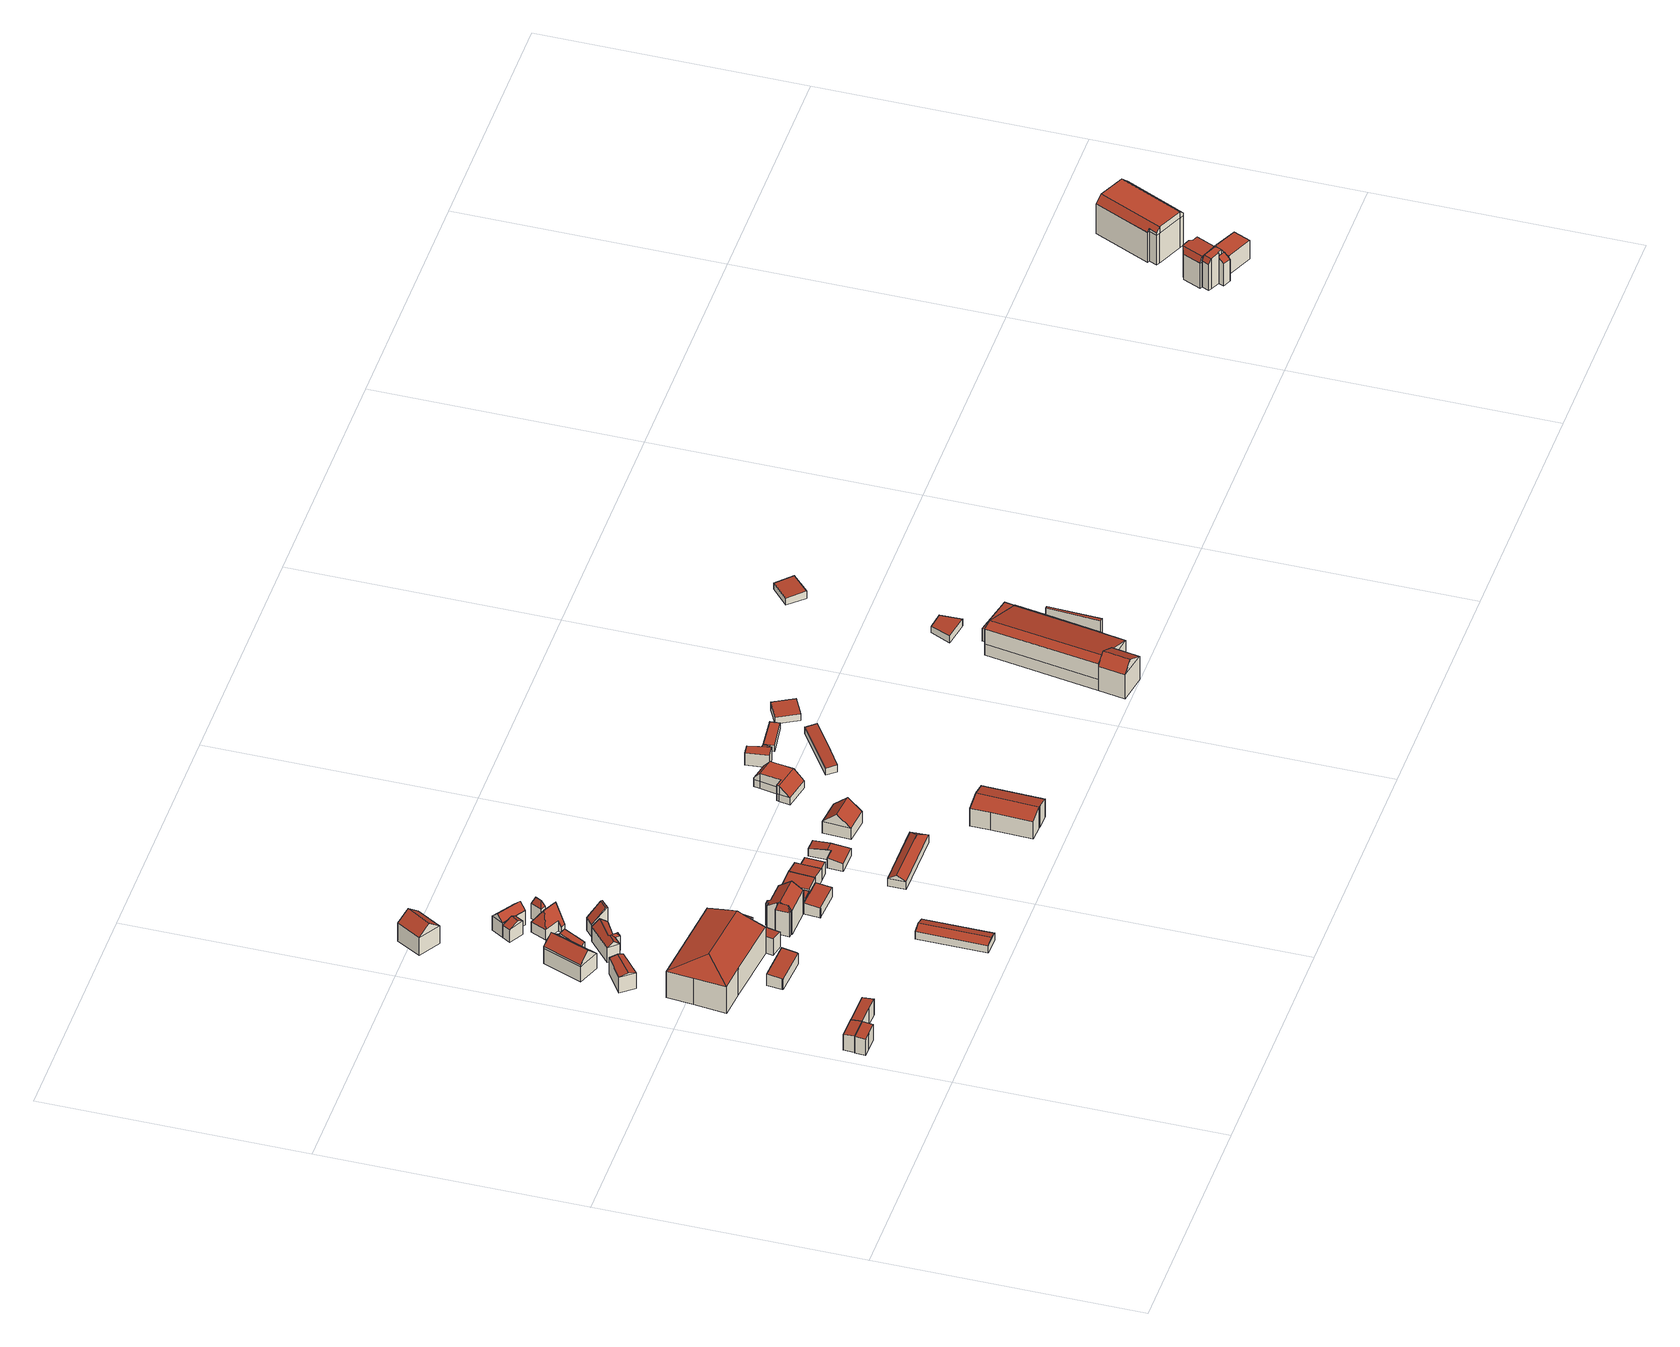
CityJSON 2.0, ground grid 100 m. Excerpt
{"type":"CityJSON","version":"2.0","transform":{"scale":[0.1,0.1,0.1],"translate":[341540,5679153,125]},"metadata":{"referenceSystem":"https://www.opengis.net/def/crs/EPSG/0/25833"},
"CityObjects":{
"building1":{"type":"Building","attributes":{"Dachtyp_tdc":"tdcPolyFlatRoof","Gemeindeschluessel":14729160,"Dachneigung":5.8,"QualitaetDacherkennung":92,"Geometrietyp2DReferenz":"3000","function":"31001_9998","roofType":"2100","measuredHeight":7.45},"geometry":[{"type":"MultiSurface","lod":"2","boundaries":[[[0,1,2,3]],[[1,4,5,2]],[[4,6,7,5]],[[6,8,9,7]],[[8,0,3,9]],[[8,6,4,1,0]],[[3,2,5,7,9]]],"semantics":{"surfaces":[{"type":"WallSurface"},{"type":"RoofSurface"},{"type":"GroundSurface"}],"values":[0,0,0,0,0,1,2]}}]},
"building2":{"type":"Building","attributes":{"Dachtyp_tdc":"tdcPolyFlatRoof","Gemeindeschluessel":14729160,"Dachneigung":6.52,"QualitaetDacherkennung":84,"Geometrietyp2DReferenz":"3000","function":"31001_9998","roofType":"2100","measuredHeight":7.47},"geometry":[{"type":"MultiSurface","lod":"2","boundaries":[[[10,11,12,13]],[[11,14,15,12]],[[14,16,17,15]],[[16,10,13,17]],[[16,14,11,10]],[[13,12,15,17]]],"semantics":{"surfaces":[{"type":"WallSurface"},{"type":"RoofSurface"},{"type":"GroundSurface"}],"values":[0,0,0,0,1,2]}}]},
"building3":{"type":"Building","attributes":{"Dachtyp_tdc":"tdcPolyFlatRoof","Gemeindeschluessel":14729160,"Dachneigung":5.41,"QualitaetDacherkennung":60,"Geometrietyp2DReferenz":"3000","function":"31001_9998","roofType":"2100","measuredHeight":7.35},"geometry":[{"type":"MultiSurface","lod":"2","boundaries":[[[18,4,12,19]],[[4,20,13,12]],[[20,21,22,13]],[[21,23,24,22]],[[23,18,19,24]],[[23,21,20,4,18]],[[19,12,13,22,24]]],"semantics":{"surfaces":[{"type":"WallSurface"},{"type":"RoofSurface"},{"type":"GroundSurface"}],"values":[0,0,0,0,0,1,2]}}]},
"building4":{"type":"Building","attributes":{"Dachtyp_tdc":"tdcGableRoof","Gemeindeschluessel":14729160,"Dachneigung":12.49,"QualitaetDacherkennung":81,"Geometrietyp2DReferenz":"3000","function":"31001_9998","roofType":"3100","measuredHeight":7.75},"geometry":[{"type":"MultiSurface","lod":"2","boundaries":[[[25,26,27,28]],[[26,29,30,27]],[[29,31,32,30]],[[31,25,28,32]],[[29,26,33]],[[25,31,34]],[[26,25,34,33]],[[31,29,33,34]],[[28,27,30,32]]],"semantics":{"surfaces":[{"type":"WallSurface"},{"type":"RoofSurface"},{"type":"GroundSurface"}],"values":[0,0,0,0,0,0,1,1,2]}}]},
"building5":{"type":"Building","attributes":{"Gemeindeschluessel":14729160,"Geometrietyp2DReferenz":"3000","function":"31001_9998","roofType":"9999"},"children":["building5-1","building5-2","building5-3"]},
"building5-1":{"type":"BuildingPart","attributes":{"Dachtyp_tdc":"tdcGableRoof","Dachneigung":31.56,"QualitaetDacherkennung":60,"Geometrietyp2DReferenz":"3000","roofType":"3100","measuredHeight":8.78},"parents":["building5"],"geometry":[{"type":"MultiSurface","lod":"2","boundaries":[[[35,36,37,38]],[[36,39,40,37]],[[39,41,42,40]],[[41,43,44,42]],[[45,46,47,48,49]],[[46,35,38,47]],[[50,51,52,43,41,39,36,35]],[[35,46,45,50]],[[38,37,40,42,44,53,54,48,47]],[[51,55,52]],[[53,44,43,52,55]],[[54,53,55,56]],[[56,55,51,50]],[[54,56,49,48]],[[45,49,56,50]]],"semantics":{"surfaces":[{"type":"WallSurface"},{"type":"RoofSurface"},{"type":"GroundSurface"},{"type":"ClosureSurface"}],"values":[0,0,0,0,0,0,1,1,2,0,3,3,3,3,3]}}]},
"building5-2":{"type":"BuildingPart","attributes":{"Dachtyp_tdc":"tdcPolyFlatRoof","Dachneigung":9.54,"QualitaetDacherkennung":32,"Geometrietyp2DReferenz":"3000","roofType":"2100","measuredHeight":7.66},"parents":["building5"],"geometry":[{"type":"MultiSurface","lod":"2","boundaries":[[[57,58,59,60]],[[58,61,62,59]],[[63,57,60,44,43]],[[63,64,65,61,58,57]],[[60,59,62,53,44]],[[55,65,64,52]],[[53,62,61,65,55]],[[43,52,64,63]],[[44,53,55,52,43]]],"semantics":{"surfaces":[{"type":"WallSurface"},{"type":"RoofSurface"},{"type":"GroundSurface"},{"type":"ClosureSurface"}],"values":[0,0,0,1,2,0,3,0,3]}}]},
"building5-3":{"type":"BuildingPart","attributes":{"Dachtyp_tdc":"tdcGableRoof","Dachneigung":42.43,"QualitaetDacherkennung":48,"Geometrietyp2DReferenz":"3000","roofType":"3100","measuredHeight":11.22},"parents":["building5"],"geometry":[{"type":"MultiSurface","lod":"2","boundaries":[[[66,49,48,67]],[[68,69,70,62,61]],[[69,71,72,70]],[[71,66,67,72]],[[73,74,75,76,77]],[[69,68,55,51,75,74]],[[55,68,65]],[[66,77,76,49]],[[71,73,77,66]],[[76,45,49]],[[69,74,73,71]],[[67,48,54,53,62,70,72]],[[53,54,56,55]],[[54,48,49,56]],[[61,65,68]],[[62,53,55,65,61]],[[45,76,75,51,50]],[[56,50,51,55]],[[49,45,50,56]]],"semantics":{"surfaces":[{"type":"WallSurface"},{"type":"RoofSurface"},{"type":"GroundSurface"},{"type":"ClosureSurface"}],"values":[0,0,0,0,1,1,0,0,0,0,0,2,3,3,0,3,0,3,3]}}]},
"building6":{"type":"Building","attributes":{"Dachtyp_tdc":"tdcPolyFlatRoof","Gemeindeschluessel":14729160,"Dachneigung":4.69,"QualitaetDacherkennung":90,"Geometrietyp2DReferenz":"3000","function":"31001_9998","roofType":"2100","measuredHeight":5.16},"geometry":[{"type":"MultiSurface","lod":"2","boundaries":[[[78,79,80,81]],[[79,82,83,80]],[[82,84,85,83]],[[84,86,87,85]],[[86,88,89,87]],[[88,78,81,89]],[[88,86,84,82,79,78]],[[81,80,83,85,87,89]]],"semantics":{"surfaces":[{"type":"WallSurface"},{"type":"RoofSurface"},{"type":"GroundSurface"}],"values":[0,0,0,0,0,0,1,2]}}]},
"building7":{"type":"Building","attributes":{"Dachtyp_tdc":"tdcFreeFormRoof","Gemeindeschluessel":14729160,"Dachneigung":14.84,"QualitaetDacherkennung":24,"Geometrietyp2DReferenz":"3000","function":"31001_9998","roofType":"5000","measuredHeight":14.65},"geometry":[{"type":"MultiSurface","lod":"2","boundaries":[[[90,91,92,93]],[[91,94,95,92]],[[94,96,97,95]],[[96,98,99,97]],[[98,100,101,99]],[[100,102,103,101]],[[102,104,105,103]],[[104,90,93,105]],[[106,107,98,96,108]],[[90,104,109,106,108,94,91]],[[109,102,100,107,106]],[[96,94,108]],[[100,98,107]],[[104,102,109]],[[93,92,95,97,99,101,103,105]]],"semantics":{"surfaces":[{"type":"WallSurface"},{"type":"RoofSurface"},{"type":"GroundSurface"}],"values":[0,0,0,0,0,0,0,0,1,1,1,0,0,0,2]}}]},
"building8":{"type":"Building","attributes":{"Dachtyp_tdc":"tdcFreeFormRoof","Gemeindeschluessel":14729160,"Dachneigung":39.98,"QualitaetDacherkennung":13,"Geometrietyp2DReferenz":"3000","function":"31001_9998","roofType":"5000","measuredHeight":8.99},"geometry":[{"type":"MultiSurface","lod":"2","boundaries":[[[110,111,112,113]],[[111,114,115,112]],[[114,116,117,115]],[[116,118,119,117]],[[118,120,121,119]],[[120,122,123,121]],[[122,124,125,123]],[[124,110,113,125]],[[126,124,122]],[[127,128,129,126,122,120]],[[127,120,118]],[[130,128,127,118,116]],[[131,130,116,114]],[[131,114,111]],[[129,128,130,131,111,110]],[[126,129,110,124]],[[113,112,115,117,119,121,123,125]]],"semantics":{"surfaces":[{"type":"WallSurface"},{"type":"RoofSurface"},{"type":"GroundSurface"}],"values":[0,0,0,0,0,0,0,0,0,1,0,1,1,1,1,1,2]}}]},
"building9":{"type":"Building","attributes":{"Dachtyp_tdc":"tdcGableRoof","Gemeindeschluessel":14729160,"Dachneigung":38.61,"QualitaetDacherkennung":69,"Geometrietyp2DReferenz":"3000","function":"31001_9998","roofType":"3100","measuredHeight":11.77},"geometry":[{"type":"MultiSurface","lod":"2","boundaries":[[[132,133,134,135]],[[133,136,137,134]],[[136,138,139,137]],[[138,132,135,139]],[[136,133,140]],[[132,138,141]],[[133,132,141,140]],[[138,136,140,141]],[[135,134,137,139]]],"semantics":{"surfaces":[{"type":"WallSurface"},{"type":"RoofSurface"},{"type":"GroundSurface"}],"values":[0,0,0,0,0,0,1,1,2]}}]},
"building10":{"type":"Building","attributes":{"Dachtyp_tdc":"tdcGableRoof","Gemeindeschluessel":14729160,"Dachneigung":47.24,"QualitaetDacherkennung":16,"Geometrietyp2DReferenz":"3000","function":"31001_9998","roofType":"3100","measuredHeight":11.24},"geometry":[{"type":"MultiSurface","lod":"2","boundaries":[[[142,143,144,145]],[[143,146,147,144]],[[146,148,149,147]],[[148,142,145,149]],[[146,143,150]],[[142,148,151]],[[143,142,151,150]],[[148,146,150,151]],[[145,144,147,149]]],"semantics":{"surfaces":[{"type":"WallSurface"},{"type":"RoofSurface"},{"type":"GroundSurface"}],"values":[0,0,0,0,0,0,1,1,2]}}]},
"building11":{"type":"Building","attributes":{"Dachtyp_tdc":"tdcFreeFormRoof","Gemeindeschluessel":14729160,"Dachneigung":57.11,"QualitaetDacherkennung":7,"Geometrietyp2DReferenz":"3000","function":"31001_9998","roofType":"5000","measuredHeight":9.64},"geometry":[{"type":"MultiSurface","lod":"2","boundaries":[[[152,153,154,155]],[[153,156,157,154]],[[156,158,159,157]],[[158,160,161,159]],[[160,162,163,161]],[[162,164,165,163]],[[164,166,167,165]],[[166,168,169,167]],[[168,152,155,169]],[[164,162,160,158,156,170]],[[156,153,170]],[[153,152,168,166,164,170]],[[155,154,157,159,161,163,165,167,169]]],"semantics":{"surfaces":[{"type":"WallSurface"},{"type":"RoofSurface"},{"type":"GroundSurface"}],"values":[0,0,0,0,0,0,0,0,0,1,1,1,2]}}]},
"building12":{"type":"Building","attributes":{"Gemeindeschluessel":14729160,"Geometrietyp2DReferenz":"3000","function":"31001_9998","roofType":"9999"},"children":["building12-1","building12-2"]},
"building12-1":{"type":"BuildingPart","attributes":{"Dachtyp_tdc":"tdcGableRoof","Dachneigung":25.97,"QualitaetDacherkennung":34,"Geometrietyp2DReferenz":"3000","roofType":"3100","measuredHeight":7.34},"parents":["building12"],"geometry":[{"type":"MultiSurface","lod":"2","boundaries":[[[171,172,173,174]],[[175,176,177,178]],[[176,171,174,177]],[[171,176,179]],[[172,171,179,180,181,182]],[[176,175,183,184,180,179]],[[174,173,178,177]],[[178,173,172,175]],[[180,184,181]],[[182,183,175,172]],[[181,184,183,182]]],"semantics":{"surfaces":[{"type":"WallSurface"},{"type":"RoofSurface"},{"type":"GroundSurface"},{"type":"ClosureSurface"}],"values":[0,0,0,0,1,1,2,3,0,3,3]}}]},
"building12-2":{"type":"BuildingPart","attributes":{"Dachtyp_tdc":"tdcGableRoof","Dachneigung":42.82,"QualitaetDacherkennung":56,"Geometrietyp2DReferenz":"3000","roofType":"3100","measuredHeight":8.79},"parents":["building12"],"geometry":[{"type":"MultiSurface","lod":"2","boundaries":[[[185,186,187,188]],[[186,189,175,178,187]],[[190,191,192,173,172]],[[191,185,188,192]],[[191,193,194,185]],[[195,196,194,193,197,181,184]],[[190,197,193,191]],[[186,196,195,189]],[[185,194,196,186]],[[188,187,178,173,192]],[[172,182,190]],[[183,175,189]],[[172,173,178,175]],[[172,175,183,182]],[[190,182,181,197]],[[183,189,195,184]],[[182,183,184,181]]],"semantics":{"surfaces":[{"type":"WallSurface"},{"type":"RoofSurface"},{"type":"GroundSurface"},{"type":"ClosureSurface"}],"values":[0,0,0,0,1,1,0,0,0,2,0,0,3,3,0,0,3]}}]},
"building13":{"type":"Building","attributes":{"Gemeindeschluessel":14729160,"Geometrietyp2DReferenz":"3000","function":"31001_9998","roofType":"9999"},"children":["building13-1","building13-2"]},
"building13-1":{"type":"BuildingPart","attributes":{"Dachtyp_tdc":"tdcPolyFlatRoof","Dachneigung":4.77,"QualitaetDacherkennung":84,"Geometrietyp2DReferenz":"3000","roofType":"2100","measuredHeight":8.61},"parents":["building13"],"geometry":[{"type":"MultiSurface","lod":"2","boundaries":[[[198,199,200,201,202]],[[199,203,204,200]],[[203,205,206,204]],[[205,207,208,206]],[[207,209,208]],[[205,203,199,198,207]],[[201,200,204,206,208]],[[202,209,207,198]],[[202,201,208,209]]],"semantics":{"surfaces":[{"type":"WallSurface"},{"type":"RoofSurface"},{"type":"GroundSurface"},{"type":"ClosureSurface"}],"values":[0,0,0,0,0,1,2,0,3]}}]},
"building13-2":{"type":"BuildingPart","attributes":{"Dachtyp_tdc":"tdcPolyFlatRoof","Dachneigung":8.15,"QualitaetDacherkennung":85,"Geometrietyp2DReferenz":"3000","roofType":"2100","measuredHeight":7.58},"parents":["building13"],"geometry":[{"type":"MultiSurface","lod":"2","boundaries":[[[210,211,212,213]],[[211,202,201,212]],[[209,214,215,208]],[[214,210,213,215]],[[214,209,202,211,210]],[[213,212,201,208,215]],[[209,208,201,202]]],"semantics":{"surfaces":[{"type":"WallSurface"},{"type":"RoofSurface"},{"type":"GroundSurface"},{"type":"ClosureSurface"}],"values":[0,0,0,0,1,2,3]}}]},
"building14":{"type":"Building","attributes":{"Dachtyp_tdc":"tdcGableRoof","Gemeindeschluessel":14729160,"Dachneigung":18.42,"QualitaetDacherkennung":80,"Geometrietyp2DReferenz":"3000","function":"31001_2000","roofType":"3100","measuredHeight":4.42},"geometry":[{"type":"MultiSurface","lod":"2","boundaries":[[[216,217,218,219]],[[217,220,221,218]],[[220,222,223,221]],[[222,216,219,223]],[[220,217,224]],[[216,222,225]],[[217,216,225,224]],[[222,220,224,225]],[[219,218,221,223]]],"semantics":{"surfaces":[{"type":"WallSurface"},{"type":"RoofSurface"},{"type":"GroundSurface"}],"values":[0,0,0,0,0,0,1,1,2]}}]},
"building15":{"type":"Building","attributes":{"Dachtyp_tdc":"tdcFreeFormRoof","Gemeindeschluessel":14729160,"Dachneigung":68.74,"QualitaetDacherkennung":8,"Geometrietyp2DReferenz":"3000","function":"31001_9998","roofType":"5000","measuredHeight":9.38},"geometry":[{"type":"MultiSurface","lod":"2","boundaries":[[[226,227,228,229]],[[227,230,231,228]],[[230,232,233,231]],[[232,226,229,233]],[[234,235,232,230]],[[234,230,227]],[[235,234,227,226]],[[235,226,232]],[[229,228,231,233]]],"semantics":{"surfaces":[{"type":"WallSurface"},{"type":"RoofSurface"},{"type":"GroundSurface"}],"values":[0,0,0,0,1,1,1,1,2]}}]},
"building16":{"type":"Building","attributes":{"Gemeindeschluessel":14729160,"Geometrietyp2DReferenz":"3000","function":"31001_9998","roofType":"9999"},"children":["building16-1","building16-2"]},
"building16-1":{"type":"BuildingPart","attributes":{"Dachtyp_tdc":"tdcGableRoof","Dachneigung":34.63,"QualitaetDacherkennung":85,"Geometrietyp2DReferenz":"3000","roofType":"3100","measuredHeight":13.45},"parents":["building16"],"geometry":[{"type":"MultiSurface","lod":"2","boundaries":[[[236,237,238,239]],[[237,240,241,238]],[[240,242,243,241]],[[242,244,245,243]],[[244,246,247,245]],[[246,248,249,247]],[[248,250,251,249]],[[250,252,253,251]],[[252,254,255,253]],[[254,256,257,255]],[[256,258,257]],[[259,260,261]],[[259,236,239,260]],[[262,256,254,252,250,248]],[[248,246,244,242,240,237,236,259,262]],[[239,238,241,243,245,247,249,251,253,255,257,263,260]],[[264,258,256,262]],[[263,257,258,264]],[[259,261,264,262]],[[263,264,261,260]]],"semantics":{"surfaces":[{"type":"WallSurface"},{"type":"RoofSurface"},{"type":"GroundSurface"},{"type":"ClosureSurface"}],"values":[0,0,0,0,0,0,0,0,0,0,0,0,0,1,1,2,0,3,0,3]}}]},
"building16-2":{"type":"BuildingPart","attributes":{"Dachtyp_tdc":"tdcFreeFormRoof","Dachneigung":74.47,"QualitaetDacherkennung":18,"Geometrietyp2DReferenz":"3000","roofType":"5000","measuredHeight":13.4},"parents":["building16"],"geometry":[{"type":"MultiSurface","lod":"2","boundaries":[[[258,265,266,257]],[[265,267,268,266]],[[267,261,260,268]],[[269,261,267]],[[270,269,267,265]],[[270,265,258]],[[269,270,258,264,261]],[[257,266,268,260,263]],[[257,263,264,258]],[[263,260,261,264]]],"semantics":{"surfaces":[{"type":"WallSurface"},{"type":"RoofSurface"},{"type":"GroundSurface"},{"type":"ClosureSurface"}],"values":[0,0,0,1,1,1,1,2,3,3]}}]},
"building17":{"type":"Building","attributes":{"Dachtyp_tdc":"tdcPolyFlatRoof","Gemeindeschluessel":14729160,"Dachneigung":6.54,"QualitaetDacherkennung":57,"Geometrietyp2DReferenz":"3000","function":"31001_9998","roofType":"2100","measuredHeight":4.93},"geometry":[{"type":"MultiSurface","lod":"2","boundaries":[[[271,272,273,274]],[[272,275,276,273]],[[275,277,278,276]],[[277,279,280,278]],[[279,281,282,280]],[[281,283,284,282]],[[283,285,286,284]],[[285,287,288,286]],[[287,271,274,288]],[[287,285,283,281,279,277,275,272,271]],[[274,273,276,278,280,282,284,286,288]]],"semantics":{"surfaces":[{"type":"WallSurface"},{"type":"RoofSurface"},{"type":"GroundSurface"}],"values":[0,0,0,0,0,0,0,0,0,1,2]}}]},
"building18":{"type":"Building","attributes":{"Dachtyp_tdc":"tdcPolyFlatRoof","Gemeindeschluessel":14729160,"Dachneigung":10.27,"QualitaetDacherkennung":77,"Geometrietyp2DReferenz":"3000","function":"31001_9998","roofType":"2100","measuredHeight":5.48},"geometry":[{"type":"MultiSurface","lod":"2","boundaries":[[[289,290,291,292]],[[290,293,294,291]],[[293,295,296,294]],[[295,289,292,296]],[[295,293,290,289]],[[292,291,294,296]]],"semantics":{"surfaces":[{"type":"WallSurface"},{"type":"RoofSurface"},{"type":"GroundSurface"}],"values":[0,0,0,0,1,2]}}]},
"building19":{"type":"Building","attributes":{"Dachtyp_tdc":"tdcPolyFlatRoof","Gemeindeschluessel":14729160,"Dachneigung":6.3,"QualitaetDacherkennung":70,"Geometrietyp2DReferenz":"3000","function":"31001_9998","roofType":"2100","measuredHeight":6.59},"geometry":[{"type":"MultiSurface","lod":"2","boundaries":[[[297,298,299,300]],[[298,301,302,299]],[[301,303,304,302]],[[303,305,306,304]],[[305,297,300,306]],[[305,303,301,298,297]],[[300,299,302,304,306]]],"semantics":{"surfaces":[{"type":"WallSurface"},{"type":"RoofSurface"},{"type":"GroundSurface"}],"values":[0,0,0,0,0,1,2]}}]},
"building20":{"type":"Building","attributes":{"Dachtyp_tdc":"tdcPolyFlatRoof","Gemeindeschluessel":14729160,"Dachneigung":7.93,"QualitaetDacherkennung":94,"Geometrietyp2DReferenz":"3000","function":"31001_9998","roofType":"2100","measuredHeight":6.35},"geometry":[{"type":"MultiSurface","lod":"2","boundaries":[[[307,308,309,310]],[[308,311,312,309]],[[311,313,314,312]],[[313,315,316,314]],[[315,317,318,316]],[[317,307,310,318]],[[317,315,313,311,308,307]],[[310,309,312,314,316,318]]],"semantics":{"surfaces":[{"type":"WallSurface"},{"type":"RoofSurface"},{"type":"GroundSurface"}],"values":[0,0,0,0,0,0,1,2]}}]},
"building21":{"type":"Building","attributes":{"Dachtyp_tdc":"tdcPolyFlatRoof","Gemeindeschluessel":14729160,"Dachneigung":0,"QualitaetDacherkennung":87,"Geometrietyp2DReferenz":"3000","function":"31001_9998","roofType":"1000","measuredHeight":5.39},"geometry":[{"type":"MultiSurface","lod":"2","boundaries":[[[319,320,316,321]],[[320,313,314,316]],[[313,322,323,314]],[[322,319,321,323]],[[322,313,320,319]],[[321,316,314,323]]],"semantics":{"surfaces":[{"type":"WallSurface"},{"type":"RoofSurface"},{"type":"GroundSurface"}],"values":[0,0,0,0,1,2]}}]},
"building22":{"type":"Building","attributes":{"Dachtyp_tdc":"tdcFreeFormRoof","Gemeindeschluessel":14729160,"Dachneigung":32.45,"QualitaetDacherkennung":38,"Geometrietyp2DReferenz":"3000","function":"31001_2000","roofType":"5000","measuredHeight":5.57},"geometry":[{"type":"MultiSurface","lod":"2","boundaries":[[[324,325,326,327]],[[325,328,329,326]],[[328,330,331,329]],[[330,324,327,331]],[[332,330,328]],[[333,332,328,325]],[[333,325,324]],[[332,333,324,330]],[[327,326,329,331]]],"semantics":{"surfaces":[{"type":"WallSurface"},{"type":"RoofSurface"},{"type":"GroundSurface"}],"values":[0,0,0,0,0,1,1,1,2]}}]},
"building23":{"type":"Building","attributes":{"Dachtyp_tdc":"tdcFreeFormRoof","Gemeindeschluessel":14729160,"Dachneigung":11.56,"QualitaetDacherkennung":34,"Geometrietyp2DReferenz":"3000","function":"31001_9998","roofType":"5000","measuredHeight":4.74},"geometry":[{"type":"MultiSurface","lod":"2","boundaries":[[[334,335,336,337]],[[335,338,339,336]],[[338,340,341,339]],[[340,342,343,341]],[[342,344,345,343]],[[344,334,337,345]],[[334,344,346]],[[346,344,342,347]],[[334,346,347,340,338,335]],[[342,340,347]],[[337,336,339,341,343,345]]],"semantics":{"surfaces":[{"type":"WallSurface"},{"type":"RoofSurface"},{"type":"GroundSurface"}],"values":[0,0,0,0,0,0,1,1,1,0,2]}}]},
"building24":{"type":"Building","attributes":{"Dachtyp_tdc":"tdcGableRoof","Gemeindeschluessel":14729160,"Dachneigung":41.83,"QualitaetDacherkennung":91,"Geometrietyp2DReferenz":"3000","function":"31001_9998","roofType":"3100","measuredHeight":9.84},"geometry":[{"type":"MultiSurface","lod":"2","boundaries":[[[348,349,350,351]],[[349,352,353,350]],[[352,354,355,353]],[[354,348,351,355]],[[352,349,356]],[[348,354,357]],[[349,348,357,356]],[[354,352,356,357]],[[351,350,353,355]]],"semantics":{"surfaces":[{"type":"WallSurface"},{"type":"RoofSurface"},{"type":"GroundSurface"}],"values":[0,0,0,0,0,0,1,1,2]}}]},
"building25":{"type":"Building","attributes":{"Dachtyp_tdc":"tdcGableRoof","Gemeindeschluessel":14729160,"Dachneigung":14.27,"QualitaetDacherkennung":96,"Geometrietyp2DReferenz":"3000","function":"31001_2000","roofType":"3100","measuredHeight":9.51},"geometry":[{"type":"MultiSurface","lod":"2","boundaries":[[[358,359,360,361]],[[359,362,363,360]],[[362,364,365,363]],[[364,366,367,365]],[[366,368,369,367]],[[368,370,371,369]],[[370,372,373,371]],[[372,358,361,373]],[[368,366,364,362,359]],[[359,358,372,370,368]],[[361,360,363,365,367,369,371,373]]],"semantics":{"surfaces":[{"type":"WallSurface"},{"type":"RoofSurface"},{"type":"GroundSurface"}],"values":[0,0,0,0,0,0,0,0,1,1,2]}}]},
"building26":{"type":"Building","attributes":{"Dachtyp_tdc":"tdcFreeFormRoof","Gemeindeschluessel":14729160,"Dachneigung":1.24,"QualitaetDacherkennung":53,"Geometrietyp2DReferenz":"3000","function":"31001_9998","roofType":"5000","measuredHeight":6.98},"geometry":[{"type":"MultiSurface","lod":"2","boundaries":[[[374,375,376,377]],[[375,378,379,376]],[[378,380,381,379]],[[380,382,383,381]],[[382,384,385,383]],[[384,386,387,385]],[[386,388,389,387]],[[388,390,391,389]],[[390,374,377,391]],[[392,393,386,384]],[[394,395,396,397]],[[398,394,397,399,400,393,392]],[[388,393,400,390]],[[390,400,399,374]],[[374,399,397,375]],[[382,398,392,384]],[[380,395,394,398,382]],[[378,396,395,380]],[[375,397,396,378]],[[386,393,388]],[[377,376,379,381,383,385,387,389,391]]],"semantics":{"surfaces":[{"type":"WallSurface"},{"type":"RoofSurface"},{"type":"GroundSurface"}],"values":[0,0,0,0,0,0,0,0,0,1,1,1,0,0,0,0,0,0,0,0,2]}}]},
"building27":{"type":"Building","attributes":{"Gemeindeschluessel":14729160,"Geometrietyp2DReferenz":"3000","function":"31001_9998","roofType":"9999"},"children":["building27-1","building27-2"]},
"building27-1":{"type":"BuildingPart","attributes":{"Dachtyp_tdc":"tdcPolyFlatRoof","Dachneigung":4.87,"QualitaetDacherkennung":66,"Geometrietyp2DReferenz":"3000","roofType":"2100","measuredHeight":3.19},"parents":["building27"],"geometry":[{"type":"MultiSurface","lod":"2","boundaries":[[[401,402,403,404]],[[402,405,406,403]],[[405,407,408,406]],[[407,409,410,408]],[[409,411,412,410]],[[411,409,407,405,402,401]],[[404,403,406,408,410,412]],[[404,412,411,401]]],"semantics":{"surfaces":[{"type":"WallSurface"},{"type":"RoofSurface"},{"type":"GroundSurface"},{"type":"ClosureSurface"}],"values":[0,0,0,0,0,1,2,3]}}]},
"building27-2":{"type":"BuildingPart","attributes":{"Dachtyp_tdc":"tdcPolyFlatRoof","Dachneigung":4.15,"QualitaetDacherkennung":78,"Geometrietyp2DReferenz":"3000","roofType":"2100","measuredHeight":5.7},"parents":["building27"],"geometry":[{"type":"MultiSurface","lod":"2","boundaries":[[[413,414,401,404,415]],[[416,417,418,412,411]],[[417,413,415,418]],[[417,416,414,413]],[[415,404,412,418]],[[411,401,414,416]],[[411,412,404,401]]],"semantics":{"surfaces":[{"type":"WallSurface"},{"type":"RoofSurface"},{"type":"GroundSurface"},{"type":"ClosureSurface"}],"values":[0,0,0,1,2,0,3]}}]},
"building28":{"type":"Building","attributes":{"Dachtyp_tdc":"tdcPolyFlatRoof","Gemeindeschluessel":14729160,"Dachneigung":5.35,"QualitaetDacherkennung":85,"Geometrietyp2DReferenz":"3000","function":"31001_9998","roofType":"2100","measuredHeight":3.22},"geometry":[{"type":"MultiSurface","lod":"2","boundaries":[[[419,420,421,422]],[[420,423,424,421]],[[423,425,426,424]],[[425,427,428,426]],[[427,419,422,428]],[[427,425,423,420,419]],[[422,421,424,426,428]]],"semantics":{"surfaces":[{"type":"WallSurface"},{"type":"RoofSurface"},{"type":"GroundSurface"}],"values":[0,0,0,0,0,1,2]}}]},
"building29":{"type":"Building","attributes":{"Dachtyp_tdc":"tdcPolyFlatRoof","Gemeindeschluessel":14729160,"Dachneigung":0,"QualitaetDacherkennung":67,"Geometrietyp2DReferenz":"3000","function":"31001_9998","roofType":"1000","measuredHeight":2.66},"geometry":[{"type":"MultiSurface","lod":"2","boundaries":[[[429,430,431,432]],[[430,433,434,431]],[[433,435,436,434]],[[435,437,438,436]],[[437,429,432,438]],[[437,435,433,430,429]],[[432,431,434,436,438]]],"semantics":{"surfaces":[{"type":"WallSurface"},{"type":"RoofSurface"},{"type":"GroundSurface"}],"values":[0,0,0,0,0,1,2]}}]},
"building30":{"type":"Building","attributes":{"Dachtyp_tdc":"tdcPolyFlatRoof","Gemeindeschluessel":14729160,"Dachneigung":3.54,"QualitaetDacherkennung":64,"Geometrietyp2DReferenz":"3000","function":"31001_9998","roofType":"2100","measuredHeight":3.66},"geometry":[{"type":"MultiSurface","lod":"2","boundaries":[[[439,440,441,442]],[[440,443,444,441]],[[443,445,446,444]],[[445,439,442,446]],[[445,443,440,439]],[[442,441,444,446]]],"semantics":{"surfaces":[{"type":"WallSurface"},{"type":"RoofSurface"},{"type":"GroundSurface"}],"values":[0,0,0,0,1,2]}}]},
"building31":{"type":"Building","attributes":{"Gemeindeschluessel":14729160,"Geometrietyp2DReferenz":"3000","function":"31001_2000","roofType":"9999"},"children":["building31-1","building31-2","building31-3","building31-4","building31-5"]},
"building31-1":{"type":"BuildingPart","attributes":{"Dachtyp_tdc":"tdcPolyFlatRoof","Dachneigung":4.36,"QualitaetDacherkennung":48,"Geometrietyp2DReferenz":"3000","roofType":"2100","measuredHeight":5.53},"parents":["building31"],"geometry":[{"type":"MultiSurface","lod":"2","boundaries":[[[447,448,449,450,451]],[[448,452,453,449]],[[452,454,455,453]],[[452,448,447,456,457,454]],[[455,458,450,449,453]],[[450,458,457,456,451]],[[451,456,447]],[[458,455,454,457]]],"semantics":{"surfaces":[{"type":"WallSurface"},{"type":"RoofSurface"},{"type":"GroundSurface"},{"type":"ClosureSurface"}],"values":[0,0,0,1,2,3,3,3]}}]},
"building31-2":{"type":"BuildingPart","attributes":{"Dachtyp_tdc":"tdcGableRoof","Dachneigung":21.98,"QualitaetDacherkennung":11,"Geometrietyp2DReferenz":"3000","roofType":"3100","measuredHeight":12.51},"parents":["building31"],"geometry":[{"type":"MultiSurface","lod":"2","boundaries":[[[459,451,450,460]],[[461,462,463,464,465]],[[462,466,467,463]],[[468,459,460,469]],[[470,471,472,473,474]],[[461,475,476,473,472,477,478,462]],[[462,478,466]],[[459,474,473,476,447,451]],[[468,479,470,474,459]],[[460,450,458,464,463,467,469]],[[457,456,475,480]],[[458,450,451,456,457]],[[461,465,480,475]],[[465,464,458,457,480]],[[469,467,466,468]],[[471,470,479]],[[466,478,477,479,468]],[[477,472,471,479]],[[447,476,475,456]],[[451,447,456]]],"semantics":{"surfaces":[{"type":"WallSurface"},{"type":"RoofSurface"},{"type":"GroundSurface"},{"type":"ClosureSurface"}],"values":[0,0,0,0,1,1,0,0,0,2,0,3,0,3,3,0,3,3,0,3]}}]},
"building31-3":{"type":"BuildingPart","attributes":{"Dachtyp_tdc":"tdcPolyFlatRoof","Dachneigung":0,"QualitaetDacherkennung":50,"Geometrietyp2DReferenz":"3000","roofType":"1000","measuredHeight":4.35},"parents":["building31"],"geometry":[{"type":"MultiSurface","lod":"2","boundaries":[[[481,482,483,455,454]],[[484,465,464,485]],[[480,465,484,482,481]],[[455,483,485,464,458]],[[485,483,482,484]],[[458,464,465,480,457]],[[454,457,480,481]],[[458,457,454,455]]],"semantics":{"surfaces":[{"type":"WallSurface"},{"type":"RoofSurface"},{"type":"GroundSurface"},{"type":"ClosureSurface"}],"values":[0,0,1,2,3,3,0,3]}}]},
"building31-4":{"type":"BuildingPart","attributes":{"Dachtyp_tdc":"tdcPolyFlatRoof","Dachneigung":5.63,"QualitaetDacherkennung":63,"Geometrietyp2DReferenz":"3000","roofType":"2100","measuredHeight":9.3},"parents":["building31"],"geometry":[{"type":"MultiSurface","lod":"2","boundaries":[[[486,487,488,489]],[[487,490,484,485,488]],[[491,486,489,483,482]],[[491,490,487,486]],[[489,488,485,483]],[[491,482,484,490]],[[482,483,485,484]]],"semantics":{"surfaces":[{"type":"WallSurface"},{"type":"RoofSurface"},{"type":"GroundSurface"},{"type":"ClosureSurface"}],"values":[0,0,0,1,2,0,3]}}]},
"building31-5":{"type":"BuildingPart","attributes":{"Dachtyp_tdc":"tdcGableRoof","Dachneigung":29.6,"QualitaetDacherkennung":8,"Geometrietyp2DReferenz":"3000","roofType":"3100","measuredHeight":14.57},"parents":["building31"],"geometry":[{"type":"MultiSurface","lod":"2","boundaries":[[[492,493,494,467,466,478]],[[493,495,496,494]],[[495,479,468,469,496]],[[495,493,497]],[[493,492,498,497]],[[479,495,497,498,471]],[[467,494,496,469]],[[492,478,477]],[[466,467,469,468]],[[466,468,479,477,478]],[[471,498,492,477,472]],[[477,479,471,472]]],"semantics":{"surfaces":[{"type":"WallSurface"},{"type":"RoofSurface"},{"type":"GroundSurface"},{"type":"ClosureSurface"}],"values":[0,0,0,0,1,1,2,0,3,3,0,3]}}]},
"building32":{"type":"Building","attributes":{"Dachtyp_tdc":"tdcPolyFlatRoof","Gemeindeschluessel":14729160,"Dachneigung":3.94,"QualitaetDacherkennung":93,"Geometrietyp2DReferenz":"3000","function":"31001_2000","roofType":"2100","measuredHeight":3.15},"geometry":[{"type":"MultiSurface","lod":"2","boundaries":[[[499,500,501,502]],[[500,503,504,501]],[[503,505,506,504]],[[505,499,502,506]],[[505,503,500,499]],[[502,501,504,506]]],"semantics":{"surfaces":[{"type":"WallSurface"},{"type":"RoofSurface"},{"type":"GroundSurface"}],"values":[0,0,0,0,1,2]}}]},
"building33":{"type":"Building","attributes":{"Dachtyp_tdc":"tdcPolyFlatRoof","Gemeindeschluessel":14729160,"Dachneigung":2.64,"QualitaetDacherkennung":71,"Geometrietyp2DReferenz":"3000","function":"31001_9998","roofType":"2100","measuredHeight":3.25},"geometry":[{"type":"MultiSurface","lod":"2","boundaries":[[[507,508,509,510]],[[508,511,512,509]],[[511,513,514,512]],[[513,507,510,514]],[[513,511,508,507]],[[510,509,512,514]]],"semantics":{"surfaces":[{"type":"WallSurface"},{"type":"RoofSurface"},{"type":"GroundSurface"}],"values":[0,0,0,0,1,2]}}]},
"building34":{"type":"Building","attributes":{"name":"Dorf der Jugend","Gemeindeschluessel":14729160,"Geometrietyp2DReferenz":"3000","function":"31001_2090","roofType":"9999"},"children":["building34-1","building34-2","building34-3","building34-4","building34-5"]},
"building34-1":{"type":"BuildingPart","attributes":{"Dachtyp_tdc":"tdcPolyFlatRoof","Dachneigung":0,"QualitaetDacherkennung":80,"Geometrietyp2DReferenz":"3000","roofType":"1000","measuredHeight":8.31},"parents":["building34"],"geometry":[{"type":"MultiSurface","lod":"2","boundaries":[[[515,516,517,518]],[[516,519,520,517]],[[515,518,521,522]],[[522,519,516,515]],[[518,517,520,521]],[[522,521,520,519]]],"semantics":{"surfaces":[{"type":"WallSurface"},{"type":"RoofSurface"},{"type":"GroundSurface"},{"type":"ClosureSurface"}],"values":[0,0,0,1,2,3]}}]},
"building34-2":{"type":"BuildingPart","attributes":{"Dachtyp_tdc":"tdcPolyFlatRoof","Dachneigung":35.6,"QualitaetDacherkennung":53,"Geometrietyp2DReferenz":"3000","roofType":"2100","measuredHeight":11.63},"parents":["building34"],"geometry":[{"type":"MultiSurface","lod":"2","boundaries":[[[523,524,525,526,527]],[[524,528,529,525]],[[528,530,531,529]],[[532,530,528,524,523,533,534]],[[526,525,529,531,535,536]],[[535,531,530,532]],[[527,533,523]],[[526,536,534,533,527]],[[536,535,532,534]]],"semantics":{"surfaces":[{"type":"WallSurface"},{"type":"RoofSurface"},{"type":"GroundSurface"},{"type":"ClosureSurface"}],"values":[0,0,0,1,2,3,0,3,3]}}]},
"building34-3":{"type":"BuildingPart","attributes":{"Dachtyp_tdc":"tdcPolyFlatRoof","Dachneigung":0,"QualitaetDacherkennung":49,"Geometrietyp2DReferenz":"3000","roofType":"1000","measuredHeight":8.25},"parents":["building34"],"geometry":[{"type":"MultiSurface","lod":"2","boundaries":[[[519,537,538,520]],[[539,540,541,542]],[[540,522,521,541]],[[522,540,539,543,537,519]],[[520,538,544,542,541,521]],[[544,538,537,543]],[[542,544,543,539]],[[520,521,522,519]]],"semantics":{"surfaces":[{"type":"WallSurface"},{"type":"RoofSurface"},{"type":"GroundSurface"},{"type":"ClosureSurface"}],"values":[0,0,0,1,2,3,3,3]}}]},
"building34-4":{"type":"BuildingPart","attributes":{"Dachtyp_tdc":"tdcCutGableRoof","Dachneigung":0.345,"QualitaetDacherkennung":59,"Geometrietyp2DReferenz":"3000","roofType":"9999","measuredHeight":13.55},"parents":["building34"],"geometry":[{"type":"MultiSurface","lod":"2","boundaries":[[[545,546,547,548]],[[546,549,550,547]],[[551,527,526,538,537]],[[552,545,548,531,530]],[[553,554,549,546,545]],[[555,533,527,551,556,557,558,559]],[[545,552,560,555,559,561,562,563,553]],[[548,547,550,564,565,566,567,544,538,526,536,535,531]],[[550,549,554,568]],[[564,550,568,569]],[[569,568,554,553]],[[570,561,559]],[[567,566,571,572]],[[566,565,573,571]],[[565,564,569,573]],[[571,573,563,562]],[[572,571,562,561,570]],[[573,569,553,563]],[[558,570,559]],[[567,572,557,556,543,544]],[[557,572,570,558]],[[537,543,556,551]],[[538,544,543,537]],[[534,533,555]],[[536,526,527,533,534]],[[560,532,534,555]],[[536,534,532,535]],[[530,532,560,552]],[[530,531,535,532]]],"semantics":{"surfaces":[{"type":"WallSurface"},{"type":"RoofSurface"},{"type":"GroundSurface"},{"type":"ClosureSurface"}],"values":[0,0,0,0,1,1,1,2,0,3,3,0,3,3,3,3,3,3,0,3,3,0,3,0,3,0,3,0,3]}}]},
"building34-5":{"type":"BuildingPart","attributes":{"Dachtyp_tdc":"tdcFreeFormRoof","Dachneigung":3.99,"QualitaetDacherkennung":47,"Geometrietyp2DReferenz":"3000","roofType":"5000","measuredHeight":13.95},"parents":["building34"],"geometry":[{"type":"MultiSurface","lod":"2","boundaries":[[[574,575,576,577]],[[575,578,579,576]],[[578,580,581,579]],[[580,582,583,581]],[[582,584,585,583]],[[584,586,539,542,585]],[[568,587,588,550]],[[587,574,577,588]],[[589,590,591,592]],[[586,584,593,594,561,570,558,595]],[[596,597,598,589,592,599,594,593]],[[574,590,589,598,575]],[[575,598,597,578]],[[578,597,596,580]],[[580,596,593,582]],[[582,593,584]],[[554,592,568]],[[568,592,591,587]],[[587,591,590,574]],[[577,576,579,581,583,585,542,544,567,566,565,564,550,588]],[[595,556,543,539,586]],[[542,539,543,544]],[[557,556,595]],[[566,567,572,571]],[[567,544,543,556,557,572]],[[565,566,571,573]],[[550,564,569,568]],[[564,565,573,569]],[[599,563,562,594]],[[563,573,571,562]],[[592,554,553,563,599]],[[553,554,568,569]],[[573,563,553,569]],[[558,557,595]],[[562,561,594]],[[571,572,570,561,562]],[[572,557,558,570]]],"semantics":{"surfaces":[{"type":"WallSurface"},{"type":"RoofSurface"},{"type":"GroundSurface"},{"type":"ClosureSurface"}],"values":[0,0,0,0,0,0,0,0,1,1,1,0,0,0,0,0,0,0,0,2,0,3,0,3,3,3,3,3,0,3,0,3,3,0,0,3,3]}}]},
"building35":{"type":"Building","attributes":{"Dachtyp_tdc":"tdcFreeFormRoof","Gemeindeschluessel":14729160,"Dachneigung":0.068,"QualitaetDacherkennung":81,"Geometrietyp2DReferenz":"3000","function":"31001_2000","roofType":"5000","measuredHeight":15.99},"geometry":[{"type":"MultiSurface","lod":"2","boundaries":[[[600,601,602,603]],[[601,604,605,602]],[[604,606,607,605]],[[606,608,609,607]],[[608,610,611,609]],[[610,612,613,611]],[[612,614,615,613]],[[614,616,617,615]],[[616,618,619,617]],[[618,620,621,619]],[[620,622,623,621]],[[622,600,603,623]],[[601,600,624,625,626,627]],[[628,629,630,631,632,633]],[[625,624,633,632]],[[604,601,627]],[[622,624,600]],[[606,604,627,626]],[[608,606,626,625]],[[612,610,632,631]],[[610,608,625,632]],[[614,612,631,630]],[[616,614,630,629]],[[618,616,629,628]],[[620,618,628,633]],[[622,620,633,624]],[[603,602,605,607,609,611,613,615,617,619,621,623]]],"semantics":{"surfaces":[{"type":"WallSurface"},{"type":"RoofSurface"},{"type":"GroundSurface"}],"values":[0,0,0,0,0,0,0,0,0,0,0,0,1,1,1,0,0,0,0,0,0,0,0,0,0,0,2]}}]}
},
"vertices":[
[30,320,101],[31,360,105],[31,360,30],[30,320,30],[116,358,105],[116,358,30],[115,318,101],[115,318,30],[64,319,101],[64,319,30],
[117,400,102],[116,358,106],[116,358,32],[117,400,32],[31,360,106],[31,360,32],[32,402,102],[32,402,32],
[187,356,105],[187,356,32],[117,400,101],[244,397,101],[244,397,32],[243,354,105],[243,354,32],
[174,1233,153],[91,1162,151],[91,1162,80],[174,1233,80],[51,1213,149],[51,1213,80],[142,1275,151],[142,1275,80],[74,1184,158],[161,1250,158],
[169,1493,184],[190,1485,171],[190,1485,97],[169,1493,97],[189,1482,170],[189,1482,97],[208,1475,158],[208,1475,97],[204,1464,158],[204,1464,97],[138,1489,167],[143,1503,167],[143,1503,97],[138,1489,97],[138,1489,164],[164,1479,184],[191,1469,166],[193,1468,165],[193,1468,97],[164,1479,97],[193,1468,164],[164,1479,164],
[222,1458,173],[191,1377,159],[191,1377,97],[222,1458,97],[161,1380,157],[161,1380,97],[204,1464,173],[193,1468,173],[174,1417,164],
[109,1500,164],[109,1500,97],[161,1380,164],[137,1317,164],[137,1317,97],[52,1349,164],[52,1349,97],[52,1349,173],[91,1334,209],[148,1485,209],[138,1489,199],[109,1500,173],
[283,691,81],[283,695,81],[283,695,35],[283,691,35],[287,753,86],[287,753,35],[439,744,86],[439,744,35],[433,688,82],[433,688,35],[430,681,81],[430,681,35],
[451,805,153],[210,831,153],[210,831,35],[451,805,35],[104,842,153],[104,842,35],[117,963,152],[117,963,35],[127,1065,151],[127,1065,35],[495,1028,151],[495,1028,35],[485,966,167],[485,966,35],[468,888,175],[468,888,35],[224,941,181],[129,1064,152],[104,843,153],[474,914,181],
[248,1293,167],[261,1279,167],[261,1279,102],[248,1293,102],[246,1266,167],[246,1266,102],[233,1280,167],[233,1280,102],[205,1255,167],[205,1255,102],[173,1291,167],[173,1291,102],[268,1374,167],[268,1374,102],[309,1330,167],[309,1330,102],[288,1352,192],[189,1273,187],[215,1295,187],[215,1298,185],[234,1294,175],[247,1280,175],
[6,1916,196],[62,2010,196],[62,2010,116],[6,1916,116],[144,1961,196],[144,1961,116],[88,1867,196],[88,1867,116],[103,1985,234],[47,1892,234],
[268,1374,174],[300,1402,174],[300,1402,119],[268,1374,119],[340,1358,230],[340,1358,119],[309,1330,230],[309,1330,119],[335,1363,231],[304,1335,231],
[263,1493,167],[204,1520,167],[204,1520,122],[263,1493,122],[232,1581,167],[232,1581,122],[280,1559,167],[280,1559,122],[299,1550,167],[299,1550,122],[315,1543,167],[315,1543,122],[298,1513,219],[298,1513,122],[275,1473,146],[275,1473,122],[258,1480,146],[258,1480,122],[245,1538,219],
[170,1640,165],[188,1670,165],[188,1670,111],[170,1640,111],[240,1637,172],[222,1608,172],[222,1608,111],[240,1637,111],[204,1619,185],[223,1648,185],[207,1658,176],[202,1661,173],[239,1638,173],[235,1640,176],
[305,1661,173],[275,1615,173],[275,1615,111],[305,1661,111],[240,1637,173],[188,1670,173],[217,1716,173],[217,1716,111],[202,1692,199],[289,1637,199],[240,1637,176],[275,1615,176],[188,1670,176],
[468,888,123],[485,966,123],[485,966,37],[468,888,37],[468,888,112],[545,954,118],[545,954,37],[529,875,118],[529,875,37],[519,877,118],[519,877,37],[519,877,105],
[446,777,112],[451,805,112],[451,805,37],[446,777,37],[496,766,105],[496,766,37],
[671,71,69],[673,334,69],[673,334,36],[671,71,36],[745,333,68],[745,333,36],[743,70,68],[743,70,36],[707,334,80],[705,70,80],
[280,1559,190],[300,1602,190],[300,1602,124],[280,1559,124],[319,1593,190],[319,1593,124],[299,1550,190],[299,1550,124],[305,1587,218],[294,1564,218],
[573,837,142],[591,836,142],[591,836,41],[573,837,41],[592,847,135],[592,847,41],[610,846,135],[610,846,41],[610,834,142],[610,834,41],[691,830,142],[691,830,41],[689,782,176],[689,782,41],[687,739,146],[687,739,41],[685,739,146],[685,739,41],[568,745,146],[568,745,41],[569,749,149],[569,749,41],[569,749,148],[571,801,167],[571,801,41],[571,801,148],[570,788,176],[570,788,41],[570,788,148],
[554,750,148],[554,750,41],[556,802,148],[556,802,41],[563,794,175],[561,757,175],
[685,678,81],[684,677,81],[684,677,39],[685,678,39],[687,739,88],[687,739,39],[708,738,88],[708,738,39],[743,736,88],[743,736,39],[743,735,88],[743,735,39],[804,732,88],[804,732,39],[806,732,88],[806,732,39],[805,671,81],[805,671,39],
[743,736,99],[708,738,93],[708,738,44],[743,736,44],[712,834,93],[712,834,44],[747,833,99],[747,833,44],
[743,736,105],[747,833,105],[747,833,46],[743,736,46],[810,830,112],[810,830,46],[804,732,112],[804,732,46],[743,735,105],[743,735,46],
[804,732,110],[810,830,110],[810,830,47],[804,732,47],[873,826,102],[873,826,47],[872,804,101],[872,804,47],[868,728,102],[868,728,47],[806,732,110],[806,732,47],
[906,726,101],[868,728,101],[906,726,47],[910,801,101],[910,801,47],
[1179,504,70],[1182,438,70],[1182,438,36],[1179,504,36],[918,440,70],[918,440,36],[919,507,70],[919,507,36],[919,474,91],[1147,471,91],
[1028,669,78],[939,672,78],[939,672,45],[1028,669,45],[941,730,90],[941,730,45],[983,728,90],[983,728,45],[986,811,77],[986,811,45],[1033,810,77],[1033,810,45],[1018,741,93],[983,742,93],
[1205,684,99],[1108,693,99],[1108,693,48],[1205,684,48],[1115,799,99],[1115,799,48],[1216,789,99],[1216,789,48],[1111,746,146],[1210,736,146],
[1310,328,114],[1374,326,131],[1374,326,36],[1310,328,36],[1437,325,115],[1437,325,36],[1430,94,115],[1430,94,36],[1373,95,129],[1373,95,36],[1366,95,131],[1366,95,36],[1303,98,114],[1303,98,36],[1308,252,114],[1308,252,36],
[1277,996,71],[1292,1075,71],[1292,1075,39],[1277,996,39],[1297,1100,71],[1297,1100,39],[1369,1086,71],[1369,1086,39],[1361,1044,71],[1361,1044,39],[1339,931,71],[1339,931,39],[1236,951,71],[1236,951,39],[1244,992,71],[1244,992,39],[1246,1002,71],[1246,1002,39],[1347,972,109],[1244,992,109],[1364,1061,107],[1369,1086,77],[1297,1100,77],[1292,1075,107],[1361,1044,107],[1277,996,109],[1246,1002,109],
[1430,1165,75],[1440,1128,72],[1440,1128,43],[1430,1165,43],[1485,1122,71],[1485,1122,43],[1488,1099,69],[1488,1099,43],[1446,1094,69],[1446,1094,43],[1447,1080,67],[1447,1080,43],
[1393,1161,97],[1430,1165,99],[1393,1161,43],[1447,1080,100],[1404,1075,97],[1404,1075,43],
[1455,847,70],[1429,881,66],[1429,881,38],[1455,847,38],[1622,1013,66],[1622,1013,38],[1648,977,71],[1648,977,38],[1555,913,71],[1555,913,38],
[1488,1099,73],[1485,1122,73],[1485,1122,47],[1488,1099,47],[1608,1135,73],[1608,1135,47],[1612,1099,73],[1612,1099,47],[1489,1082,73],[1489,1082,47],
[1742,1080,83],[1673,1043,78],[1673,1043,47],[1742,1080,47],[1630,1122,78],[1630,1122,47],[1699,1159,83],[1699,1159,47],
[2304,541,62],[2309,582,63],[2309,582,7],[2304,541,7],[2304,541,56],[2483,553,49],[2483,553,7],[2476,513,49],[2476,513,7],[2391,527,56],[2466,514,50],[2466,514,7],
[2239,552,56],[2239,552,7],[2413,191,56],[2396,92,56],[2396,92,7],[2413,191,7],[2413,191,51],[2282,108,56],[2282,108,7],[2168,124,56],[2168,124,7],[2168,124,124],[2181,122,126],[2208,118,132],[2279,545,132],[2239,552,124],[2466,514,56],[2304,541,122],[2260,111,111],[2282,108,102],[2168,124,114],[2466,514,51],
[2476,513,51],[2457,398,51],[2457,398,7],[2422,190,51],[2422,190,7],
[2468,397,79],[2435,188,100],[2435,188,7],[2468,397,7],[2422,190,100],[2457,398,79],
[2282,108,111],[2264,3,111],[2264,3,7],[2151,22,114],[2151,22,7],[2191,16,153],[2208,118,153],
[2362,752,40],[2358,667,46],[2358,667,15],[2362,752,15],[2257,682,46],[2257,682,15],[2294,761,40],[2294,761,15],
[2319,1215,71],[2265,1273,67],[2265,1273,39],[2319,1215,39],[2334,1337,67],[2334,1337,39],[2388,1280,71],[2388,1280,39],
[4552,346,107],[4523,281,107],[4523,281,24],[4552,346,24],[4423,325,107],[4423,325,24],[4452,391,24],[4452,391,107],
[4399,336,141],[4389,312,122],[4389,312,24],[4399,336,24],[4399,336,137],[4358,326,122],[4358,326,24],[4366,346,138],[4366,346,24],[4368,350,141],[4397,337,141],[4386,341,141],[4368,350,24],[4386,341,24],
[4402,335,107],[4402,335,24],[4440,419,107],[4460,410,107],[4460,410,24],[4440,419,24],[4413,360,107],[4413,360,24],
[4329,362,160],[4319,367,140],[4319,367,24],[4329,362,24],[4332,395,140],[4332,395,24],[4402,335,132],[4366,346,160],[4341,391,160],[4332,395,141],[4386,341,160],[4413,360,132],[4411,361,136],[4404,364,148],[4398,366,160],[4368,350,160],[4395,368,160],[4392,369,160],[4368,379,160],[4341,391,24],[4368,379,24],[4392,369,24],[4398,366,24],[4332,395,136],[4341,391,136],[4398,366,156],[4392,369,136],[4398,366,136],[4368,379,136],
[4352,467,136],[4372,476,136],[4372,476,24],[4352,467,24],[4399,463,136],[4399,463,24],[4403,451,136],[4403,451,24],[4424,441,136],[4424,441,24],[4446,432,136],[4446,432,24],[4440,419,136],[4322,399,136],[4322,399,24],[4368,474,159],[4352,467,137],[4322,399,137],[4332,395,159],[4424,441,164],[4392,369,164],[4413,360,136],[4403,451,162],[4399,463,162],[4372,476,160],[4368,379,162],
[4650,759,157],[4554,551,157],[4554,551,25],[4650,759,25],[4541,557,157],[4541,557,25],[4525,521,157],[4525,521,25],[4512,527,157],[4512,527,25],[4413,572,157],[4413,572,25],[4399,579,157],[4399,579,25],[4413,609,157],[4413,609,25],[4404,613,157],[4404,613,25],[4502,827,157],[4502,827,25],[4525,816,157],[4525,816,25],[4624,771,157],[4624,771,25],[4624,771,185],[4512,527,185],[4525,521,171],[4541,557,171],[4502,827,158],[4404,613,158],[4413,609,169],[4399,579,169],[4413,572,185],[4525,816,185]
]}
